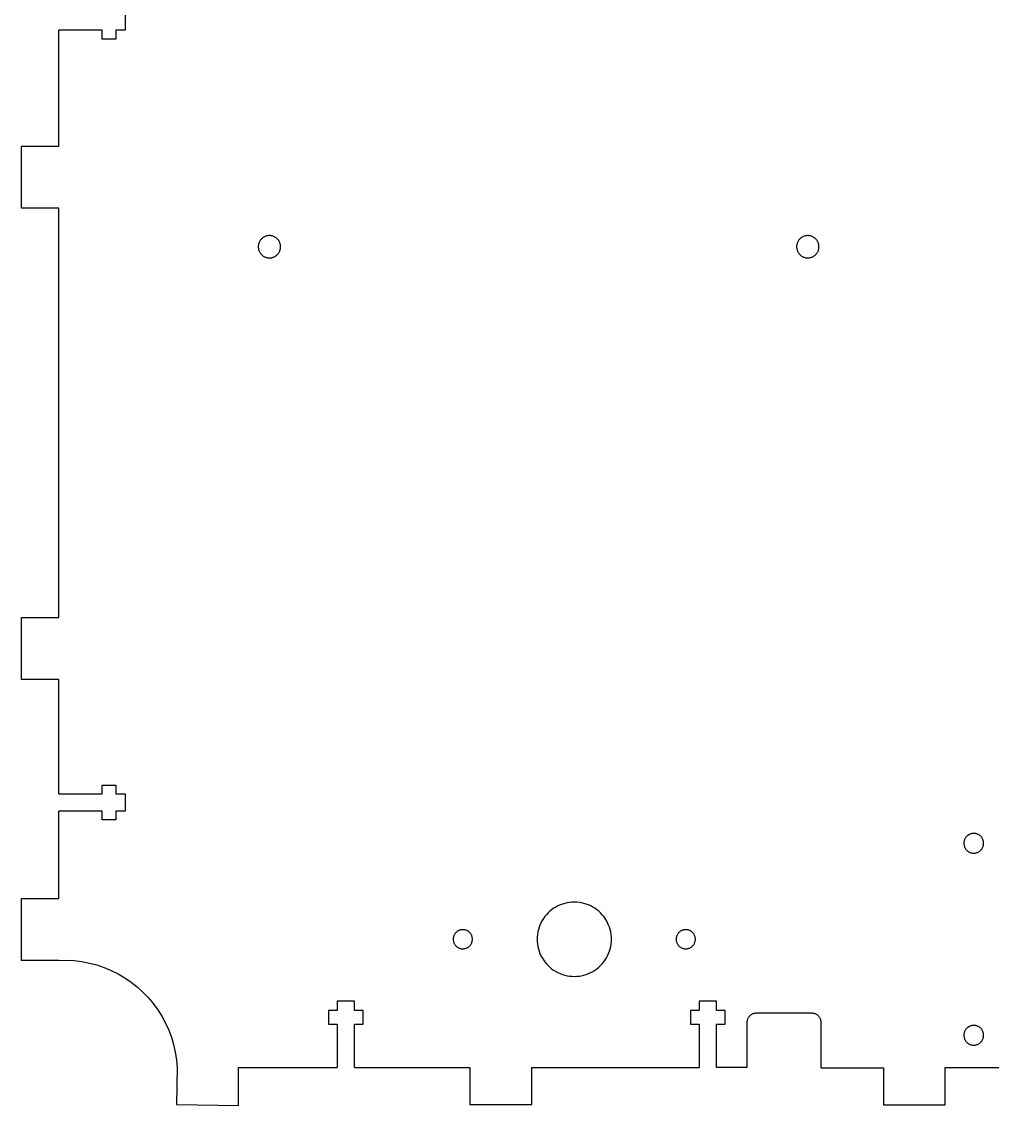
# Model space of a CAD drawing. Header units: centimetres. Extents: x 0 to 166, y 0 to 213.
# Drawn here: x 129.34 to 145.01, y -0.29 to 17.21 of the extents above; entities that cross this region are included whole.
import ezdxf

# ---------------------------------------------------------------- set-up
doc = ezdxf.new("R2010")
doc.units = ezdxf.units.CM
doc.header["$MEASUREMENT"] = 0
doc.layers.add('222 mks tft28 sbase dual 6mm v2_222 mks tft28 sbase dual 6mm', color=7, linetype='Continuous')

msp = doc.modelspace()

# ---------------------------------------------------------------- linework, layer by layer
at = {"layer": '222 mks tft28 sbase dual 6mm v2_222 mks tft28 sbase dual 6mm'}
for p, q in [((131.009, 17.347), (131.009, 17.067)), ((130.639, 17.067), (129.939, 17.067)), ((129.939, 15.197), (129.939, 17.067)), ((130.639, 16.927), (130.639, 17.067)), ((130.859, 17.067), (130.859, 16.927)), ((131.009, 17.067), (130.859, 17.067)), ((130.859, 16.927), (130.639, 16.927)), ((129.339, 15.197), (129.939, 15.197)), ((129.339, 14.197), (129.339, 15.197)), ((129.939, 14.197), (129.339, 14.197)), ((129.939, 7.588), (129.939, 14.197)), ((133.178, 13.653), (133.173, 13.642)), ((133.183, 13.663), (133.178, 13.653)), ((133.19, 13.673), (133.183, 13.663)), ((133.196, 13.683), (133.19, 13.673)), ((133.204, 13.692), (133.196, 13.683)), ((133.212, 13.7), (133.204, 13.692)), ((133.221, 13.708), (133.212, 13.7)), ((133.23, 13.716), (133.221, 13.708)), ((133.239, 13.723), (133.23, 13.716)), ((133.249, 13.729), (133.239, 13.723)), ((133.26, 13.734), (133.249, 13.729)), ((133.27, 13.739), (133.26, 13.734)), ((133.281, 13.743), (133.27, 13.739)), ((133.293, 13.747), (133.281, 13.743)), ((133.304, 13.749), (133.293, 13.747)), ((133.316, 13.751), (133.304, 13.749)), ((133.327, 13.753), (133.316, 13.751)), ((133.339, 13.753), (133.327, 13.753)), ((133.351, 13.753), (133.339, 13.753)), ((133.363, 13.751), (133.351, 13.753)), ((133.374, 13.749), (133.363, 13.751)), ((133.386, 13.747), (133.374, 13.749)), ((133.397, 13.743), (133.386, 13.747)), ((133.408, 13.739), (133.397, 13.743)), ((133.419, 13.734), (133.408, 13.739)), ((133.429, 13.729), (133.419, 13.734)), ((133.439, 13.723), (133.429, 13.729)), ((133.449, 13.716), (133.439, 13.723)), ((133.458, 13.708), (133.449, 13.716)), ((133.467, 13.7), (133.458, 13.708)), ((133.475, 13.692), (133.467, 13.7)), ((133.482, 13.683), (133.475, 13.692)), ((133.489, 13.673), (133.482, 13.683)), ((133.495, 13.663), (133.489, 13.673)), ((133.501, 13.653), (133.495, 13.663)), ((133.506, 13.642), (133.501, 13.653)), ((141.871, 13.653), (141.866, 13.642)), ((141.877, 13.663), (141.871, 13.653)), ((141.883, 13.673), (141.877, 13.663)), ((141.89, 13.683), (141.883, 13.673)), ((141.897, 13.692), (141.89, 13.683)), ((141.905, 13.7), (141.897, 13.692)), ((141.914, 13.708), (141.905, 13.7)), ((141.923, 13.716), (141.914, 13.708)), ((141.932, 13.723), (141.923, 13.716)), ((141.942, 13.729), (141.932, 13.723)), ((141.953, 13.734), (141.942, 13.729)), ((141.964, 13.739), (141.953, 13.734)), ((141.975, 13.743), (141.964, 13.739)), ((141.986, 13.747), (141.975, 13.743)), ((141.997, 13.75), (141.986, 13.747)), ((142.009, 13.751), (141.997, 13.75)), ((142.021, 13.753), (142.009, 13.751)), ((142.032, 13.753), (142.021, 13.753)), ((142.044, 13.753), (142.032, 13.753)), ((142.056, 13.751), (142.044, 13.753)), ((142.068, 13.75), (142.056, 13.751)), ((142.079, 13.747), (142.068, 13.75)), ((142.09, 13.743), (142.079, 13.747)), ((142.101, 13.739), (142.09, 13.743)), ((142.112, 13.734), (142.101, 13.739)), ((142.122, 13.729), (142.112, 13.734)), ((142.132, 13.723), (142.122, 13.729)), ((142.142, 13.716), (142.132, 13.723)), ((142.151, 13.708), (142.142, 13.716)), ((142.16, 13.7), (142.151, 13.708)), ((142.168, 13.692), (142.16, 13.7)), ((142.175, 13.683), (142.168, 13.692)), ((142.182, 13.673), (142.175, 13.683)), ((142.188, 13.663), (142.182, 13.673)), ((142.194, 13.653), (142.188, 13.663)), ((142.199, 13.642), (142.194, 13.653)), ((133.16, 13.585), (133.159, 13.573)), ((133.159, 13.573), (133.16, 13.561)), ((133.161, 13.596), (133.16, 13.585)), ((133.16, 13.561), (133.161, 13.549)), ((133.163, 13.608), (133.161, 13.596)), ((133.161, 13.549), (133.163, 13.538)), ((133.165, 13.62), (133.163, 13.608)), ((133.163, 13.538), (133.165, 13.526)), ((133.169, 13.631), (133.165, 13.62)), ((133.165, 13.526), (133.169, 13.515)), ((133.173, 13.642), (133.169, 13.631)), ((133.169, 13.515), (133.173, 13.504)), ((133.173, 13.504), (133.178, 13.493)), ((133.178, 13.493), (133.183, 13.483)), ((133.183, 13.483), (133.19, 13.473)), ((133.19, 13.473), (133.196, 13.463)), ((133.482, 13.463), (133.489, 13.473)), ((133.489, 13.473), (133.495, 13.483)), ((133.495, 13.483), (133.501, 13.493)), ((133.501, 13.493), (133.506, 13.504)), ((133.51, 13.631), (133.506, 13.642)), ((133.506, 13.504), (133.51, 13.515)), ((133.513, 13.62), (133.51, 13.631)), ((133.51, 13.515), (133.513, 13.526)), ((133.516, 13.608), (133.513, 13.62)), ((133.513, 13.526), (133.516, 13.538)), ((133.518, 13.596), (133.516, 13.608)), ((133.516, 13.538), (133.518, 13.549)), ((133.519, 13.585), (133.518, 13.596)), ((133.518, 13.549), (133.519, 13.561)), ((133.519, 13.573), (133.519, 13.585)), ((133.519, 13.561), (133.519, 13.573)), ((141.853, 13.585), (141.852, 13.573)), ((141.852, 13.573), (141.853, 13.561)), ((141.854, 13.597), (141.853, 13.585)), ((141.853, 13.561), (141.854, 13.55)), ((141.856, 13.608), (141.854, 13.597)), ((141.854, 13.55), (141.856, 13.538)), ((141.859, 13.62), (141.856, 13.608)), ((141.856, 13.538), (141.859, 13.526)), ((141.862, 13.631), (141.859, 13.62)), ((141.859, 13.526), (141.862, 13.515)), ((141.866, 13.642), (141.862, 13.631)), ((141.862, 13.515), (141.866, 13.504)), ((141.866, 13.504), (141.871, 13.493)), ((141.871, 13.493), (141.877, 13.483)), ((141.877, 13.483), (141.883, 13.473)), ((141.883, 13.473), (141.89, 13.463)), ((142.175, 13.463), (142.182, 13.473)), ((142.182, 13.473), (142.188, 13.483)), ((142.188, 13.483), (142.194, 13.493)), ((142.194, 13.493), (142.199, 13.504)), ((142.203, 13.631), (142.199, 13.642)), ((142.199, 13.504), (142.203, 13.515)), ((142.206, 13.62), (142.203, 13.631)), ((142.203, 13.515), (142.206, 13.526)), ((142.209, 13.608), (142.206, 13.62)), ((142.206, 13.526), (142.209, 13.538)), ((142.211, 13.597), (142.209, 13.608)), ((142.209, 13.538), (142.211, 13.55)), ((142.212, 13.585), (142.211, 13.597)), ((142.211, 13.55), (142.212, 13.561)), ((142.212, 13.573), (142.212, 13.585)), ((142.212, 13.561), (142.212, 13.573)), ((133.196, 13.463), (133.204, 13.454)), ((133.204, 13.454), (133.212, 13.446)), ((133.212, 13.446), (133.221, 13.438)), ((133.221, 13.438), (133.23, 13.43)), ((133.23, 13.43), (133.239, 13.423)), ((133.239, 13.423), (133.249, 13.417)), ((133.249, 13.417), (133.26, 13.412)), ((133.26, 13.412), (133.27, 13.407)), ((133.27, 13.407), (133.281, 13.403)), ((133.281, 13.403), (133.293, 13.399)), ((133.293, 13.399), (133.304, 13.396)), ((133.304, 13.396), (133.316, 13.394)), ((133.316, 13.394), (133.327, 13.393)), ((133.327, 13.393), (133.339, 13.393)), ((133.339, 13.393), (133.351, 13.393)), ((133.351, 13.393), (133.363, 13.394)), ((133.363, 13.394), (133.374, 13.396)), ((133.374, 13.396), (133.386, 13.399)), ((133.386, 13.399), (133.397, 13.403)), ((133.397, 13.403), (133.408, 13.407)), ((133.408, 13.407), (133.419, 13.412)), ((133.419, 13.412), (133.429, 13.417)), ((133.429, 13.417), (133.439, 13.423)), ((133.439, 13.423), (133.449, 13.43)), ((133.449, 13.43), (133.458, 13.438)), ((133.458, 13.438), (133.467, 13.446)), ((133.467, 13.446), (133.475, 13.454)), ((133.475, 13.454), (133.482, 13.463)), ((141.89, 13.463), (141.897, 13.454)), ((141.897, 13.454), (141.905, 13.446)), ((141.905, 13.446), (141.914, 13.438)), ((141.914, 13.438), (141.923, 13.43)), ((141.923, 13.43), (141.932, 13.423)), ((141.932, 13.423), (141.942, 13.417)), ((141.942, 13.417), (141.953, 13.412)), ((141.953, 13.412), (141.964, 13.407)), ((141.964, 13.407), (141.975, 13.403)), ((141.975, 13.403), (141.986, 13.399)), ((141.986, 13.399), (141.997, 13.396)), ((141.997, 13.396), (142.009, 13.395)), ((142.009, 13.395), (142.021, 13.393)), ((142.021, 13.393), (142.032, 13.393)), ((142.032, 13.393), (142.044, 13.393)), ((142.044, 13.393), (142.056, 13.395)), ((142.056, 13.395), (142.068, 13.396)), ((142.068, 13.396), (142.079, 13.399)), ((142.079, 13.399), (142.09, 13.403)), ((142.09, 13.403), (142.101, 13.407)), ((142.101, 13.407), (142.112, 13.412)), ((142.112, 13.412), (142.122, 13.417)), ((142.122, 13.417), (142.132, 13.423)), ((142.132, 13.423), (142.142, 13.43)), ((142.142, 13.43), (142.151, 13.438)), ((142.151, 13.438), (142.16, 13.446)), ((142.16, 13.446), (142.168, 13.454)), ((142.168, 13.454), (142.175, 13.463)), ((129.339, 6.588), (129.339, 7.588)), ((129.339, 7.588), (129.939, 7.588)), ((129.939, 6.588), (129.339, 6.588)), ((129.939, 4.741), (129.939, 6.588)), ((129.939, 4.741), (130.639, 4.741)), ((130.639, 4.741), (130.639, 4.881)), ((130.639, 4.881), (130.859, 4.881)), ((130.859, 4.881), (130.859, 4.741)), ((130.859, 4.741), (131.009, 4.741)), ((131.009, 4.741), (131.009, 4.461)), ((130.639, 4.461), (129.939, 4.46)), ((129.939, 3.05), (129.939, 4.46)), ((130.639, 4.321), (130.639, 4.461)), ((130.859, 4.461), (130.859, 4.321)), ((131.009, 4.461), (130.859, 4.461)), ((130.859, 4.321), (130.639, 4.321)), ((144.579, 4.032), (144.574, 4.023)), ((144.586, 4.04), (144.579, 4.032)), ((144.592, 4.048), (144.586, 4.04)), ((144.599, 4.056), (144.592, 4.048)), ((144.607, 4.063), (144.599, 4.056)), ((144.615, 4.07), (144.607, 4.063)), ((144.624, 4.076), (144.615, 4.07)), ((144.632, 4.081), (144.624, 4.076)), ((144.642, 4.086), (144.632, 4.081)), ((144.651, 4.09), (144.642, 4.086)), ((144.661, 4.094), (144.651, 4.09)), ((144.671, 4.097), (144.661, 4.094)), ((144.681, 4.1), (144.671, 4.097)), ((144.692, 4.101), (144.681, 4.1)), ((144.702, 4.102), (144.692, 4.101)), ((144.712, 4.103), (144.702, 4.102)), ((144.723, 4.102), (144.712, 4.103)), ((144.733, 4.101), (144.723, 4.102)), ((144.744, 4.1), (144.733, 4.101)), ((144.754, 4.097), (144.744, 4.1)), ((144.764, 4.094), (144.754, 4.097)), ((144.774, 4.09), (144.764, 4.094)), ((144.783, 4.086), (144.774, 4.09)), ((144.792, 4.081), (144.783, 4.086)), ((144.801, 4.076), (144.792, 4.081)), ((144.81, 4.07), (144.801, 4.076)), ((144.818, 4.063), (144.81, 4.07)), ((144.826, 4.056), (144.818, 4.063)), ((144.833, 4.048), (144.826, 4.056)), ((144.839, 4.04), (144.833, 4.048)), ((144.846, 4.032), (144.839, 4.04)), ((144.851, 4.023), (144.846, 4.032)), ((144.553, 3.953), (144.552, 3.943)), ((144.552, 3.943), (144.553, 3.932)), ((144.554, 3.964), (144.553, 3.953)), ((144.553, 3.932), (144.554, 3.922)), ((144.556, 3.974), (144.554, 3.964)), ((144.554, 3.922), (144.556, 3.911)), ((144.558, 3.984), (144.556, 3.974)), ((144.556, 3.911), (144.558, 3.901)), ((144.561, 3.994), (144.558, 3.984)), ((144.558, 3.901), (144.561, 3.891)), ((144.565, 4.004), (144.561, 3.994)), ((144.561, 3.891), (144.565, 3.881)), ((144.569, 4.013), (144.565, 4.004)), ((144.565, 3.881), (144.569, 3.872)), ((144.574, 4.023), (144.569, 4.013)), ((144.569, 3.872), (144.574, 3.863)), ((144.574, 3.863), (144.579, 3.854)), ((144.579, 3.854), (144.586, 3.845)), ((144.839, 3.845), (144.846, 3.854)), ((144.846, 3.854), (144.851, 3.863)), ((144.856, 4.013), (144.851, 4.023)), ((144.851, 3.863), (144.856, 3.872)), ((144.86, 4.004), (144.856, 4.013)), ((144.856, 3.872), (144.86, 3.881)), ((144.864, 3.994), (144.86, 4.004)), ((144.86, 3.881), (144.864, 3.891)), ((144.867, 3.984), (144.864, 3.994)), ((144.864, 3.891), (144.867, 3.901)), ((144.869, 3.974), (144.867, 3.984)), ((144.867, 3.901), (144.869, 3.911)), ((144.871, 3.964), (144.869, 3.974)), ((144.869, 3.911), (144.871, 3.922)), ((144.872, 3.953), (144.871, 3.964)), ((144.871, 3.922), (144.872, 3.932)), ((144.872, 3.943), (144.872, 3.953)), ((144.872, 3.932), (144.872, 3.943)), ((144.586, 3.845), (144.592, 3.837)), ((144.592, 3.837), (144.599, 3.83)), ((144.599, 3.83), (144.607, 3.822)), ((144.607, 3.822), (144.615, 3.816)), ((144.615, 3.816), (144.624, 3.81)), ((144.624, 3.81), (144.632, 3.804)), ((144.632, 3.804), (144.642, 3.799)), ((144.642, 3.799), (144.651, 3.795)), ((144.651, 3.795), (144.661, 3.791)), ((144.661, 3.791), (144.671, 3.788)), ((144.671, 3.788), (144.681, 3.786)), ((144.681, 3.786), (144.692, 3.784)), ((144.692, 3.784), (144.702, 3.783)), ((144.702, 3.783), (144.712, 3.783)), ((144.712, 3.783), (144.723, 3.783)), ((144.723, 3.783), (144.733, 3.784)), ((144.733, 3.784), (144.744, 3.786)), ((144.744, 3.786), (144.754, 3.788)), ((144.754, 3.788), (144.764, 3.791)), ((144.764, 3.791), (144.774, 3.795)), ((144.774, 3.795), (144.783, 3.799)), ((144.783, 3.799), (144.792, 3.804)), ((144.792, 3.804), (144.801, 3.81)), ((144.801, 3.81), (144.81, 3.816)), ((144.81, 3.816), (144.818, 3.822)), ((144.818, 3.822), (144.826, 3.83)), ((144.826, 3.83), (144.833, 3.837)), ((144.833, 3.837), (144.839, 3.845)), ((129.339, 2.05), (129.339, 3.05)), ((129.339, 3.05), (129.939, 3.05)), ((138.145, 2.981), (138.107, 2.972)), ((138.184, 2.988), (138.145, 2.981)), ((138.223, 2.991), (138.184, 2.988)), ((138.262, 2.993), (138.223, 2.991)), ((138.302, 2.991), (138.262, 2.993)), ((138.341, 2.988), (138.302, 2.991)), ((138.38, 2.981), (138.341, 2.988)), ((138.418, 2.972), (138.38, 2.981)), ((137.838, 2.817), (137.811, 2.788)), ((137.867, 2.844), (137.838, 2.817)), ((137.897, 2.869), (137.867, 2.844)), ((137.929, 2.892), (137.897, 2.869)), ((137.962, 2.912), (137.929, 2.892)), ((137.997, 2.931), (137.962, 2.912)), ((138.033, 2.947), (137.997, 2.931)), ((138.07, 2.961), (138.033, 2.947)), ((138.107, 2.972), (138.07, 2.961)), ((138.455, 2.961), (138.418, 2.972)), ((138.492, 2.947), (138.455, 2.961)), ((138.528, 2.931), (138.492, 2.947)), ((138.562, 2.912), (138.528, 2.931)), ((138.596, 2.892), (138.562, 2.912)), ((138.628, 2.869), (138.596, 2.892)), ((138.658, 2.844), (138.628, 2.869)), ((138.687, 2.817), (138.658, 2.844)), ((138.714, 2.788), (138.687, 2.817)), ((137.724, 2.658), (137.708, 2.622)), ((137.743, 2.693), (137.724, 2.658)), ((137.764, 2.726), (137.743, 2.693)), ((137.786, 2.758), (137.764, 2.726)), ((137.811, 2.788), (137.786, 2.758)), ((138.738, 2.758), (138.714, 2.788)), ((138.761, 2.726), (138.738, 2.758)), ((138.782, 2.693), (138.761, 2.726)), ((138.801, 2.658), (138.782, 2.693)), ((138.817, 2.622), (138.801, 2.658)), ((136.319, 2.452), (136.316, 2.442)), ((136.323, 2.461), (136.319, 2.452)), ((136.328, 2.47), (136.323, 2.461)), ((136.334, 2.479), (136.328, 2.47)), ((136.339, 2.487), (136.334, 2.479)), ((136.346, 2.495), (136.339, 2.487)), ((136.353, 2.502), (136.346, 2.495)), ((136.36, 2.509), (136.353, 2.502)), ((136.368, 2.516), (136.36, 2.509)), ((136.376, 2.522), (136.368, 2.516)), ((136.385, 2.527), (136.376, 2.522)), ((136.394, 2.532), (136.385, 2.527)), ((136.403, 2.536), (136.394, 2.532)), ((136.413, 2.539), (136.403, 2.536)), ((136.422, 2.542), (136.413, 2.539)), ((136.432, 2.545), (136.422, 2.542)), ((136.442, 2.546), (136.432, 2.545)), ((136.452, 2.547), (136.442, 2.546)), ((136.462, 2.548), (136.452, 2.547)), ((136.473, 2.547), (136.462, 2.548)), ((136.483, 2.546), (136.473, 2.547)), ((136.493, 2.545), (136.483, 2.546)), ((136.503, 2.542), (136.493, 2.545)), ((136.512, 2.539), (136.503, 2.542)), ((136.522, 2.536), (136.512, 2.539)), ((136.531, 2.532), (136.522, 2.536)), ((136.54, 2.527), (136.531, 2.532)), ((136.549, 2.522), (136.54, 2.527)), ((136.557, 2.516), (136.549, 2.522)), ((136.565, 2.509), (136.557, 2.516)), ((136.572, 2.502), (136.565, 2.509)), ((136.579, 2.495), (136.572, 2.502)), ((136.585, 2.487), (136.579, 2.495)), ((136.591, 2.479), (136.585, 2.487)), ((136.597, 2.47), (136.591, 2.479)), ((136.601, 2.461), (136.597, 2.47)), ((136.606, 2.452), (136.601, 2.461)), ((136.609, 2.442), (136.606, 2.452)), ((137.668, 2.471), (137.664, 2.432)), ((137.674, 2.51), (137.668, 2.471)), ((137.683, 2.548), (137.674, 2.51)), ((137.694, 2.586), (137.683, 2.548)), ((137.708, 2.622), (137.694, 2.586)), ((138.831, 2.586), (138.817, 2.622)), ((138.842, 2.548), (138.831, 2.586)), ((138.851, 2.51), (138.842, 2.548)), ((138.857, 2.471), (138.851, 2.51)), ((138.861, 2.432), (138.857, 2.471)), ((139.919, 2.452), (139.916, 2.442)), ((139.923, 2.461), (139.919, 2.452)), ((139.928, 2.47), (139.923, 2.461)), ((139.934, 2.479), (139.928, 2.47)), ((139.939, 2.487), (139.934, 2.479)), ((139.946, 2.495), (139.939, 2.487)), ((139.953, 2.502), (139.946, 2.495)), ((139.96, 2.509), (139.953, 2.502)), ((139.968, 2.516), (139.96, 2.509)), ((139.976, 2.522), (139.968, 2.516)), ((139.985, 2.527), (139.976, 2.522)), ((139.994, 2.532), (139.985, 2.527)), ((140.003, 2.536), (139.994, 2.532)), ((140.013, 2.539), (140.003, 2.536)), ((140.022, 2.542), (140.013, 2.539)), ((140.032, 2.545), (140.022, 2.542)), ((140.042, 2.546), (140.032, 2.545)), ((140.052, 2.547), (140.042, 2.546)), ((140.062, 2.548), (140.052, 2.547)), ((140.073, 2.547), (140.062, 2.548)), ((140.083, 2.546), (140.073, 2.547)), ((140.093, 2.545), (140.083, 2.546)), ((140.103, 2.542), (140.093, 2.545)), ((140.112, 2.539), (140.103, 2.542)), ((140.122, 2.536), (140.112, 2.539)), ((140.131, 2.532), (140.122, 2.536)), ((140.14, 2.527), (140.131, 2.532)), ((140.149, 2.522), (140.14, 2.527)), ((140.157, 2.516), (140.149, 2.522)), ((140.165, 2.509), (140.157, 2.516)), ((140.172, 2.502), (140.165, 2.509)), ((140.179, 2.495), (140.172, 2.502)), ((140.185, 2.487), (140.179, 2.495)), ((140.191, 2.479), (140.185, 2.487)), ((140.197, 2.47), (140.191, 2.479)), ((140.201, 2.461), (140.197, 2.47)), ((140.206, 2.452), (140.201, 2.461)), ((140.209, 2.442), (140.206, 2.452)), ((136.308, 2.403), (136.307, 2.393)), ((136.307, 2.393), (136.308, 2.383)), ((136.309, 2.413), (136.308, 2.403)), ((136.308, 2.383), (136.309, 2.372)), ((136.31, 2.423), (136.309, 2.413)), ((136.309, 2.372), (136.31, 2.362)), ((136.313, 2.433), (136.31, 2.423)), ((136.31, 2.362), (136.313, 2.353)), ((136.316, 2.442), (136.313, 2.433)), ((136.313, 2.353), (136.316, 2.343)), ((136.316, 2.343), (136.319, 2.333)), ((136.319, 2.333), (136.323, 2.324)), ((136.323, 2.324), (136.328, 2.315)), ((136.328, 2.315), (136.334, 2.307)), ((136.334, 2.307), (136.339, 2.298)), ((136.339, 2.298), (136.346, 2.29)), ((136.346, 2.29), (136.353, 2.283)), ((136.353, 2.283), (136.36, 2.276)), ((136.36, 2.276), (136.368, 2.27)), ((136.557, 2.27), (136.565, 2.276)), ((136.565, 2.276), (136.572, 2.283)), ((136.572, 2.283), (136.579, 2.29)), ((136.579, 2.29), (136.585, 2.298)), ((136.585, 2.298), (136.591, 2.307)), ((136.591, 2.307), (136.597, 2.315)), ((136.597, 2.315), (136.601, 2.324)), ((136.601, 2.324), (136.606, 2.333)), ((136.606, 2.333), (136.609, 2.343)), ((136.612, 2.433), (136.609, 2.442)), ((136.609, 2.343), (136.612, 2.353)), ((136.614, 2.423), (136.612, 2.433)), ((136.612, 2.353), (136.614, 2.362)), ((136.616, 2.413), (136.614, 2.423)), ((136.614, 2.362), (136.616, 2.372)), ((136.617, 2.403), (136.616, 2.413)), ((136.616, 2.372), (136.617, 2.383)), ((136.617, 2.393), (136.617, 2.403)), ((136.617, 2.383), (136.617, 2.393)), ((137.664, 2.432), (137.662, 2.393)), ((137.662, 2.393), (137.664, 2.353)), ((137.664, 2.353), (137.668, 2.314)), ((137.668, 2.314), (137.674, 2.276)), ((137.674, 2.276), (137.683, 2.237)), ((138.842, 2.237), (138.851, 2.276)), ((138.851, 2.276), (138.857, 2.314)), ((138.857, 2.314), (138.861, 2.353)), ((138.862, 2.393), (138.861, 2.432)), ((138.861, 2.353), (138.862, 2.393)), ((139.908, 2.403), (139.907, 2.393)), ((139.907, 2.393), (139.908, 2.383)), ((139.909, 2.413), (139.908, 2.403)), ((139.908, 2.383), (139.909, 2.372)), ((139.91, 2.423), (139.909, 2.413)), ((139.909, 2.372), (139.91, 2.362)), ((139.913, 2.433), (139.91, 2.423)), ((139.91, 2.362), (139.913, 2.353)), ((139.916, 2.442), (139.913, 2.433)), ((139.913, 2.353), (139.916, 2.343)), ((139.916, 2.343), (139.919, 2.333)), ((139.919, 2.333), (139.923, 2.324)), ((139.923, 2.324), (139.928, 2.315)), ((139.928, 2.315), (139.934, 2.307)), ((139.934, 2.307), (139.939, 2.298)), ((139.939, 2.298), (139.946, 2.29)), ((139.946, 2.29), (139.953, 2.283)), ((139.953, 2.283), (139.96, 2.276)), ((139.96, 2.276), (139.968, 2.27)), ((140.157, 2.27), (140.165, 2.276)), ((140.165, 2.276), (140.172, 2.283)), ((140.172, 2.283), (140.179, 2.29)), ((140.179, 2.29), (140.185, 2.298)), ((140.185, 2.298), (140.191, 2.307)), ((140.191, 2.307), (140.197, 2.315)), ((140.197, 2.315), (140.201, 2.324)), ((140.201, 2.324), (140.206, 2.333)), ((140.206, 2.333), (140.209, 2.343)), ((140.212, 2.433), (140.209, 2.442)), ((140.209, 2.343), (140.212, 2.353)), ((140.214, 2.423), (140.212, 2.433)), ((140.212, 2.353), (140.214, 2.362)), ((140.216, 2.413), (140.214, 2.423)), ((140.214, 2.362), (140.216, 2.372)), ((140.217, 2.403), (140.216, 2.413)), ((140.216, 2.372), (140.217, 2.383)), ((140.217, 2.393), (140.217, 2.403)), ((140.217, 2.383), (140.217, 2.393)), ((136.368, 2.27), (136.376, 2.264)), ((136.376, 2.264), (136.385, 2.258)), ((136.385, 2.258), (136.394, 2.254)), ((136.394, 2.254), (136.403, 2.249)), ((136.403, 2.249), (136.413, 2.246)), ((136.413, 2.246), (136.422, 2.243)), ((136.422, 2.243), (136.432, 2.241)), ((136.432, 2.241), (136.442, 2.239)), ((136.442, 2.239), (136.452, 2.238)), ((136.452, 2.238), (136.462, 2.238)), ((136.462, 2.238), (136.473, 2.238)), ((136.473, 2.238), (136.483, 2.239)), ((136.483, 2.239), (136.493, 2.241)), ((136.493, 2.241), (136.503, 2.243)), ((136.503, 2.243), (136.512, 2.246)), ((136.512, 2.246), (136.522, 2.249)), ((136.522, 2.249), (136.531, 2.254)), ((136.531, 2.254), (136.54, 2.258)), ((136.54, 2.258), (136.549, 2.264)), ((136.549, 2.264), (136.557, 2.27)), ((137.683, 2.237), (137.694, 2.2)), ((137.694, 2.2), (137.708, 2.163)), ((137.708, 2.163), (137.724, 2.127)), ((137.724, 2.127), (137.743, 2.093)), ((138.782, 2.093), (138.801, 2.127)), ((138.801, 2.127), (138.817, 2.163)), ((138.817, 2.163), (138.831, 2.2)), ((138.831, 2.2), (138.842, 2.237)), ((139.968, 2.27), (139.976, 2.264)), ((139.976, 2.264), (139.985, 2.258)), ((139.985, 2.258), (139.994, 2.254)), ((139.994, 2.254), (140.003, 2.249)), ((140.003, 2.249), (140.013, 2.246)), ((140.013, 2.246), (140.022, 2.243)), ((140.022, 2.243), (140.032, 2.241)), ((140.032, 2.241), (140.042, 2.239)), ((140.042, 2.239), (140.052, 2.238)), ((140.052, 2.238), (140.062, 2.238)), ((140.062, 2.238), (140.073, 2.238)), ((140.073, 2.238), (140.083, 2.239)), ((140.083, 2.239), (140.093, 2.241)), ((140.093, 2.241), (140.103, 2.243)), ((140.103, 2.243), (140.112, 2.246)), ((140.112, 2.246), (140.122, 2.249)), ((140.122, 2.249), (140.131, 2.254)), ((140.131, 2.254), (140.14, 2.258)), ((140.14, 2.258), (140.149, 2.264)), ((140.149, 2.264), (140.157, 2.27)), ((129.939, 2.052), (129.339, 2.05)), ((129.939, 2.052), (130.064, 2.053)), ((130.064, 2.053), (130.188, 2.047)), ((130.188, 2.047), (130.311, 2.032)), ((130.311, 2.032), (130.433, 2.008)), ((130.433, 2.008), (130.553, 1.977)), ((130.553, 1.977), (130.671, 1.937)), ((130.671, 1.937), (130.786, 1.889)), ((137.743, 2.093), (137.764, 2.059)), ((137.764, 2.059), (137.786, 2.027)), ((137.786, 2.027), (137.811, 1.997)), ((137.811, 1.997), (137.838, 1.968)), ((137.838, 1.968), (137.867, 1.942)), ((137.867, 1.942), (137.897, 1.917)), ((138.628, 1.917), (138.658, 1.942)), ((138.658, 1.942), (138.687, 1.968)), ((138.687, 1.968), (138.714, 1.997)), ((138.714, 1.997), (138.738, 2.027)), ((138.738, 2.027), (138.761, 2.059)), ((138.761, 2.059), (138.782, 2.093)), ((130.786, 1.889), (130.897, 1.834)), ((130.897, 1.834), (131.004, 1.771)), ((131.004, 1.771), (131.107, 1.701)), ((137.897, 1.917), (137.929, 1.894)), ((137.929, 1.894), (137.962, 1.873)), ((137.962, 1.873), (137.997, 1.855)), ((137.997, 1.855), (138.033, 1.838)), ((138.033, 1.838), (138.07, 1.825)), ((138.07, 1.825), (138.107, 1.813)), ((138.107, 1.813), (138.145, 1.804)), ((138.145, 1.804), (138.184, 1.798)), ((138.184, 1.798), (138.223, 1.794)), ((138.223, 1.794), (138.262, 1.793)), ((138.262, 1.793), (138.302, 1.794)), ((138.302, 1.794), (138.341, 1.798)), ((138.341, 1.798), (138.38, 1.804)), ((138.38, 1.804), (138.418, 1.813)), ((138.418, 1.813), (138.455, 1.825)), ((138.455, 1.825), (138.492, 1.838)), ((138.492, 1.838), (138.528, 1.855)), ((138.528, 1.855), (138.562, 1.873)), ((138.562, 1.873), (138.596, 1.894)), ((138.596, 1.894), (138.628, 1.917)), ((131.107, 1.701), (131.205, 1.624)), ((131.205, 1.624), (131.297, 1.54)), ((131.297, 1.54), (131.383, 1.451)), ((131.383, 1.451), (131.463, 1.355)), ((131.463, 1.355), (131.536, 1.255)), ((131.536, 1.255), (131.603, 1.15)), ((134.435, 1.243), (134.295, 1.243)), ((134.295, 1.243), (134.295, 1.023)), ((134.715, 1.393), (134.435, 1.393)), ((134.435, 1.393), (134.435, 1.243)), ((134.715, 1.243), (134.715, 1.393)), ((134.855, 1.243), (134.715, 1.243)), ((134.855, 1.023), (134.855, 1.243)), ((140.28, 1.243), (140.139, 1.243)), ((140.139, 1.243), (140.139, 1.023)), ((140.559, 1.394), (140.279, 1.393)), ((140.279, 1.393), (140.28, 1.243)), ((140.559, 1.244), (140.559, 1.394)), ((140.699, 1.244), (140.559, 1.244)), ((140.699, 1.024), (140.699, 1.244)), ((131.603, 1.15), (131.661, 1.04)), ((141.05, 1.057), (141.049, 1.047)), ((141.052, 1.076), (141.05, 1.067)), ((141.05, 1.067), (141.05, 1.057)), ((141.054, 1.086), (141.052, 1.076)), ((141.057, 1.095), (141.054, 1.086)), ((141.061, 1.105), (141.057, 1.095)), ((141.065, 1.114), (141.061, 1.105)), ((141.069, 1.122), (141.065, 1.114)), ((141.074, 1.131), (141.069, 1.122)), ((141.08, 1.139), (141.074, 1.131)), ((141.086, 1.146), (141.08, 1.139)), ((141.093, 1.153), (141.086, 1.146)), ((141.1, 1.16), (141.093, 1.153)), ((141.108, 1.166), (141.1, 1.16)), ((141.116, 1.172), (141.108, 1.166)), ((141.124, 1.177), (141.116, 1.172)), ((141.133, 1.182), (141.124, 1.177)), ((141.142, 1.186), (141.133, 1.182)), ((141.151, 1.189), (141.142, 1.186)), ((141.16, 1.192), (141.151, 1.189)), ((141.17, 1.194), (141.16, 1.192)), ((141.18, 1.196), (141.17, 1.194)), ((141.189, 1.197), (141.18, 1.196)), ((141.199, 1.197), (141.189, 1.197)), ((142.099, 1.197), (141.199, 1.197)), ((142.109, 1.197), (142.099, 1.197)), ((142.119, 1.196), (142.109, 1.197)), ((142.128, 1.194), (142.119, 1.196)), ((142.138, 1.192), (142.128, 1.194)), ((142.147, 1.189), (142.138, 1.192)), ((142.157, 1.186), (142.147, 1.189)), ((142.166, 1.182), (142.157, 1.186)), ((142.174, 1.177), (142.166, 1.182)), ((142.183, 1.172), (142.174, 1.177)), ((142.191, 1.166), (142.183, 1.172)), ((142.198, 1.16), (142.191, 1.166)), ((142.205, 1.153), (142.198, 1.16)), ((142.212, 1.146), (142.205, 1.153)), ((142.218, 1.139), (142.212, 1.146)), ((142.224, 1.131), (142.218, 1.139)), ((142.229, 1.122), (142.224, 1.131)), ((142.234, 1.114), (142.229, 1.122)), ((142.238, 1.105), (142.234, 1.114)), ((142.241, 1.095), (142.238, 1.105)), ((142.244, 1.086), (142.241, 1.095)), ((142.246, 1.076), (142.244, 1.086)), ((142.248, 1.067), (142.246, 1.076)), ((142.249, 1.057), (142.248, 1.067)), ((142.249, 1.047), (142.249, 1.057)), ((131.661, 1.04), (131.713, 0.927)), ((131.713, 0.927), (131.756, 0.81)), ((134.295, 1.023), (134.435, 1.023)), ((134.435, 1.023), (134.435, 0.323)), ((134.715, 1.023), (134.855, 1.023)), ((134.715, 0.323), (134.715, 1.023)), ((140.139, 1.023), (140.279, 1.023)), ((140.279, 1.023), (140.279, 0.324)), ((140.559, 0.324), (140.559, 1.024)), ((140.559, 1.024), (140.699, 1.024)), ((141.049, 1.047), (141.049, 0.323)), ((142.249, 0.317), (142.249, 1.047)), ((144.558, 0.884), (144.556, 0.874)), ((144.561, 0.894), (144.558, 0.884)), ((144.565, 0.904), (144.561, 0.894)), ((144.569, 0.913), (144.565, 0.904)), ((144.574, 0.923), (144.569, 0.913)), ((144.579, 0.932), (144.574, 0.923)), ((144.586, 0.94), (144.579, 0.932)), ((144.592, 0.948), (144.586, 0.94)), ((144.599, 0.956), (144.592, 0.948)), ((144.607, 0.963), (144.599, 0.956)), ((144.615, 0.97), (144.607, 0.963)), ((144.624, 0.976), (144.615, 0.97)), ((144.632, 0.981), (144.624, 0.976)), ((144.642, 0.986), (144.632, 0.981)), ((144.651, 0.99), (144.642, 0.986)), ((144.661, 0.994), (144.651, 0.99)), ((144.671, 0.997), (144.661, 0.994)), ((144.681, 1), (144.671, 0.997)), ((144.692, 1.001), (144.681, 1)), ((144.702, 1.002), (144.692, 1.001)), ((144.712, 1.003), (144.702, 1.002)), ((144.723, 1.002), (144.712, 1.003)), ((144.733, 1.001), (144.723, 1.002)), ((144.744, 1), (144.733, 1.001)), ((144.754, 0.997), (144.744, 1)), ((144.764, 0.994), (144.754, 0.997)), ((144.774, 0.99), (144.764, 0.994)), ((144.783, 0.986), (144.774, 0.99)), ((144.792, 0.981), (144.783, 0.986)), ((144.801, 0.976), (144.792, 0.981)), ((144.81, 0.97), (144.801, 0.976)), ((144.818, 0.963), (144.81, 0.97)), ((144.826, 0.956), (144.818, 0.963)), ((144.833, 0.948), (144.826, 0.956)), ((144.839, 0.94), (144.833, 0.948)), ((144.846, 0.932), (144.839, 0.94)), ((144.851, 0.923), (144.846, 0.932)), ((144.856, 0.913), (144.851, 0.923)), ((144.86, 0.904), (144.856, 0.913)), ((144.864, 0.894), (144.86, 0.904)), ((144.867, 0.884), (144.864, 0.894)), ((144.869, 0.874), (144.867, 0.884)), ((131.756, 0.81), (131.792, 0.691)), ((144.553, 0.853), (144.552, 0.843)), ((144.552, 0.843), (144.553, 0.832)), ((144.554, 0.864), (144.553, 0.853)), ((144.553, 0.832), (144.554, 0.822)), ((144.556, 0.874), (144.554, 0.864)), ((144.554, 0.822), (144.556, 0.811)), ((144.556, 0.811), (144.558, 0.801)), ((144.558, 0.801), (144.561, 0.791)), ((144.561, 0.791), (144.565, 0.781)), ((144.565, 0.781), (144.569, 0.772)), ((144.569, 0.772), (144.574, 0.763)), ((144.574, 0.763), (144.579, 0.754)), ((144.579, 0.754), (144.586, 0.745)), ((144.586, 0.745), (144.592, 0.737)), ((144.592, 0.737), (144.599, 0.73)), ((144.599, 0.73), (144.607, 0.722)), ((144.607, 0.722), (144.615, 0.716)), ((144.615, 0.716), (144.624, 0.71)), ((144.624, 0.71), (144.632, 0.704)), ((144.632, 0.704), (144.642, 0.699)), ((144.783, 0.699), (144.792, 0.704)), ((144.792, 0.704), (144.801, 0.71)), ((144.801, 0.71), (144.81, 0.716)), ((144.81, 0.716), (144.818, 0.722)), ((144.818, 0.722), (144.826, 0.73)), ((144.826, 0.73), (144.833, 0.737)), ((144.833, 0.737), (144.839, 0.745)), ((144.839, 0.745), (144.846, 0.754)), ((144.846, 0.754), (144.851, 0.763)), ((144.851, 0.763), (144.856, 0.772)), ((144.856, 0.772), (144.86, 0.781)), ((144.86, 0.781), (144.864, 0.791)), ((144.864, 0.791), (144.867, 0.801)), ((144.867, 0.801), (144.869, 0.811)), ((144.871, 0.864), (144.869, 0.874)), ((144.869, 0.811), (144.871, 0.822)), ((144.872, 0.853), (144.871, 0.864)), ((144.871, 0.822), (144.872, 0.832)), ((144.872, 0.843), (144.872, 0.853)), ((144.872, 0.832), (144.872, 0.843)), ((131.792, 0.691), (131.819, 0.57)), ((131.819, 0.57), (131.838, 0.447)), ((144.642, 0.699), (144.651, 0.695)), ((144.651, 0.695), (144.661, 0.691)), ((144.661, 0.691), (144.671, 0.688)), ((144.671, 0.688), (144.681, 0.686)), ((144.681, 0.686), (144.692, 0.684)), ((144.692, 0.684), (144.702, 0.683)), ((144.702, 0.683), (144.712, 0.683)), ((144.712, 0.683), (144.723, 0.683)), ((144.723, 0.683), (144.733, 0.684)), ((144.733, 0.684), (144.744, 0.686)), ((144.744, 0.686), (144.754, 0.688)), ((144.754, 0.688), (144.764, 0.691)), ((144.764, 0.691), (144.774, 0.695)), ((144.774, 0.695), (144.783, 0.699)), ((131.838, 0.447), (131.848, 0.323)), ((131.848, 0.323), (131.841, -0.277)), ((132.841, -0.289), (132.841, 0.323)), ((132.841, 0.323), (134.435, 0.323)), ((134.715, 0.323), (136.575, 0.323)), ((136.575, 0.323), (136.575, -0.277)), ((137.575, 0.323), (140.279, 0.324)), ((137.575, -0.277), (137.575, 0.323)), ((141.049, 0.323), (140.559, 0.324)), ((142.249, 0.317), (143.253, 0.317)), ((143.253, 0.317), (143.253, -0.283)), ((144.253, 0.323), (148.247, 0.323)), ((144.253, -0.283), (144.253, 0.323)), ((131.841, -0.277), (132.841, -0.289)), ((136.575, -0.277), (137.575, -0.277)), ((143.253, -0.283), (144.253, -0.283))]:
    msp.add_line(p, q, dxfattribs=at)

doc.saveas('drawing.dxf')
